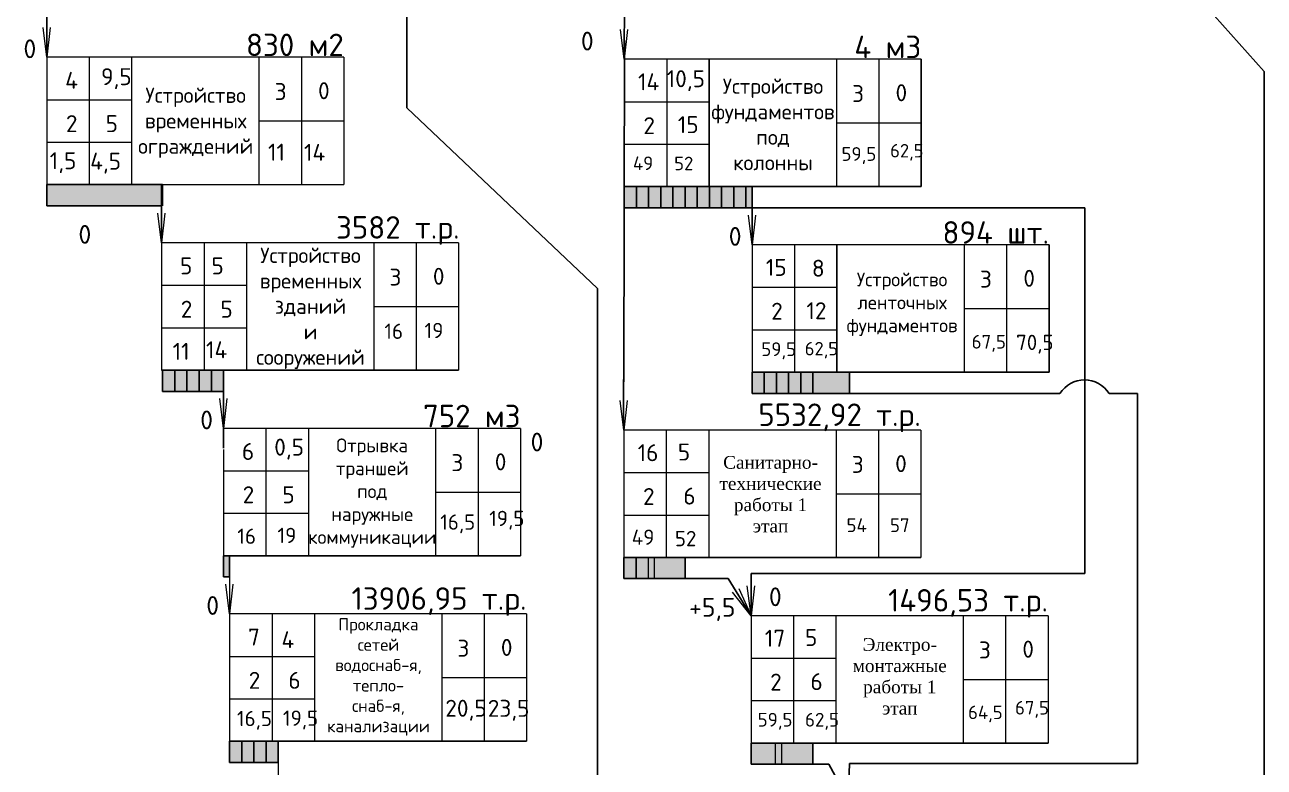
# Model space of a CAD drawing. Header units: millimetres. Extents: x -152693 to 518302, y -31658 to 793547.
# Drawn here: x 115119 to 131440, y 56307 to 66083 of the extents above; entities that cross this region are included whole.
import ezdxf

# ---------------------------------------------------------------- set-up
doc = ezdxf.new("R2010")
doc.units = ezdxf.units.MM
doc.styles.add('PDF ISOCPEUR', font='isocpeur.ttf')
doc.styles.add('ГОСТ 450', font='isocpeur.ttf', dxfattribs={"height": 450})

msp = doc.modelspace()

# ---------------------------------------------------------------- hatches: boundary and pattern name
at = {"lineweight": 20}
h = msp.add_hatch(color=1, dxfattribs=at)
h.dxf.hatch_style = 1
h.paths.add_polyline_path([(115408.31673, 63700.18139), (116920.12911, 63700.10271), (116920.12911, 63979.45558), (115408.31673, 63979.53426)])
h = msp.add_hatch(color=1, dxfattribs=at)
h.dxf.hatch_style = 1
h.paths.add_polyline_path([(123012.55915, 63673.69435), (123172.84818, 63673.69435), (123172.84818, 63953.04722), (123012.55915, 63953.04722)])
h = msp.add_hatch(color=1, dxfattribs=at)
h.dxf.hatch_style = 1
h.paths.add_polyline_path([(123172.84818, 63673.69435), (123333.13721, 63673.69435), (123333.13721, 63953.04722), (123172.84818, 63953.04722)])
h = msp.add_hatch(color=1, dxfattribs=at)
h.dxf.hatch_style = 1
h.paths.add_polyline_path([(123333.13721, 63673.69435), (123493.42624, 63673.69435), (123493.42624, 63953.04722), (123333.13721, 63953.04722)])
h = msp.add_hatch(color=1, dxfattribs=at)
h.dxf.hatch_style = 1
h.paths.add_polyline_path([(123493.42624, 63673.69435), (123653.71527, 63673.69435), (123653.71527, 63953.04722), (123493.42624, 63953.04722)])
h = msp.add_hatch(color=1, dxfattribs=at)
h.dxf.hatch_style = 1
h.paths.add_polyline_path([(123653.71527, 63673.69435), (123814.0043, 63673.69435), (123814.0043, 63953.04722), (123653.71527, 63953.04722)])
h = msp.add_hatch(color=1, dxfattribs=at)
h.dxf.hatch_style = 1
h.paths.add_polyline_path([(123814.0043, 63673.69435), (123974.29334, 63673.69435), (123974.29334, 63953.04722), (123814.0043, 63953.04722)])
h = msp.add_hatch(color=1, dxfattribs=at)
h.dxf.hatch_style = 1
h.paths.add_polyline_path([(123974.29334, 63673.69435), (124134.58237, 63673.69435), (124134.58237, 63953.04722), (123974.29334, 63953.04722)])
h = msp.add_hatch(color=1, dxfattribs=at)
h.dxf.hatch_style = 1
h.paths.add_polyline_path([(124134.58237, 63673.69435), (124294.8714, 63673.69435), (124294.8714, 63953.04722), (124134.58237, 63953.04722)])
h = msp.add_hatch(color=1, dxfattribs=at)
h.dxf.hatch_style = 1
h.paths.add_polyline_path([(124294.8714, 63673.69435), (124455.16043, 63673.69435), (124455.16043, 63953.04722), (124294.8714, 63953.04722)])
h = msp.add_hatch(color=1, dxfattribs=at)
h.dxf.hatch_style = 1
h.paths.add_polyline_path([(124455.16043, 63673.69435), (124615.44946, 63673.69435), (124615.44946, 63953.04722), (124455.16043, 63953.04722)])
h = msp.add_hatch(color=1, dxfattribs=at)
h.dxf.hatch_style = 1
h.paths.add_polyline_path([(124615.44946, 63673.69435), (124695.59398, 63673.69435), (124695.59398, 63953.04722), (124615.44946, 63953.04722)])
h = msp.add_hatch(color=1, dxfattribs=at)
h.dxf.hatch_style = 1
h.paths.add_polyline_path([(116933.97653, 61256.59156), (117094.26556, 61256.59156), (117094.26556, 61535.94443), (116933.97653, 61535.94443)])
h = msp.add_hatch(color=1, dxfattribs=at)
h.dxf.hatch_style = 1
h.paths.add_polyline_path([(117094.26556, 61256.59156), (117254.55459, 61256.59156), (117254.55459, 61535.94443), (117094.26556, 61535.94443)])
h = msp.add_hatch(color=1, dxfattribs=at)
h.dxf.hatch_style = 1
h.paths.add_polyline_path([(117254.55459, 61256.59156), (117414.84362, 61256.59156), (117414.84362, 61535.94443), (117254.55459, 61535.94443)])
h = msp.add_hatch(color=1, dxfattribs=at)
h.dxf.hatch_style = 1
h.paths.add_polyline_path([(117414.84362, 61256.59156), (117575.13265, 61256.59156), (117575.13265, 61535.94443), (117414.84362, 61535.94443)])
h = msp.add_hatch(color=1, dxfattribs=at)
h.dxf.hatch_style = 1
h.paths.add_polyline_path([(117575.13265, 61256.59156), (117735.42168, 61256.59156), (117735.42168, 61535.94443), (117575.13265, 61535.94443)])
h = msp.add_hatch(color=1, dxfattribs=at)
h.dxf.hatch_style = 1
h.paths.add_polyline_path([(124695.59398, 61230.18336), (124855.88301, 61230.18336), (124855.88301, 61509.53624), (124695.59398, 61509.53624)])
h = msp.add_hatch(color=1, dxfattribs=at)
h.dxf.hatch_style = 1
h.paths.add_polyline_path([(124855.88301, 61230.18336), (125016.17204, 61230.18336), (125016.17204, 61509.53624), (124855.88301, 61509.53624)])
h = msp.add_hatch(color=1, dxfattribs=at)
h.dxf.hatch_style = 1
h.paths.add_polyline_path([(125016.17204, 61230.18336), (125176.46107, 61230.18336), (125176.46107, 61509.53624), (125016.17204, 61509.53624)])
h = msp.add_hatch(color=1, dxfattribs=at)
h.dxf.hatch_style = 1
h.paths.add_polyline_path([(125176.46107, 61230.18336), (125336.7501, 61230.18336), (125336.7501, 61509.53624), (125176.46107, 61509.53624)])
h = msp.add_hatch(color=1, dxfattribs=at)
h.dxf.hatch_style = 1
h.paths.add_polyline_path([(125336.7501, 61230.18336), (125497.03913, 61230.18336), (125497.03913, 61509.53624), (125336.7501, 61509.53624)])
h = msp.add_hatch(color=1, dxfattribs=at)
h.dxf.hatch_style = 1
h.paths.add_polyline_path([(125497.03913, 61230.18336), (125976.63594, 61230.18336), (125976.63594, 61509.53624), (125497.03913, 61509.53624)])
h = msp.add_hatch(color=1, dxfattribs=at)
h.dxf.hatch_style = 1
h.paths.add_polyline_path([(117735.42168, 58813.15942), (117815.5662, 58813.15942), (117815.5662, 59092.51229), (117735.42168, 59092.51229)])
h = msp.add_hatch(color=5, dxfattribs=at)
h.dxf.hatch_style = 1
h.paths.add_polyline_path([(123007.77285, 58789.97469), (123168.06188, 58789.97469), (123168.06188, 59069.32757), (123007.77285, 59069.32757)])
h = msp.add_hatch(color=5, dxfattribs=at)
h.dxf.hatch_style = 1
h.paths.add_polyline_path([(123168.06188, 58789.97469), (123812.73401, 58789.97469), (123812.73401, 59069.32757), (123168.06188, 59069.32757)])
h = msp.add_hatch(color=5, dxfattribs=at)
h.dxf.hatch_style = 1
h.paths.add_polyline_path([(123328.35091, 58789.97469), (123408.49543, 58789.97469), (123408.49543, 59069.32757), (123328.35091, 59069.32757)])
h = msp.add_hatch(color=1, dxfattribs=at)
h.dxf.hatch_style = 1
h.paths.add_polyline_path([(117815.5662, 56369.64843), (117975.85523, 56369.64843), (117975.85523, 56649.0013), (117815.5662, 56649.0013)])
h = msp.add_hatch(color=1, dxfattribs=at)
h.dxf.hatch_style = 1
h.paths.add_polyline_path([(117975.85523, 56369.64843), (118136.14426, 56369.64843), (118136.14426, 56649.0013), (117975.85523, 56649.0013)])
h = msp.add_hatch(color=1, dxfattribs=at)
h.dxf.hatch_style = 1
h.paths.add_polyline_path([(118136.14426, 56369.64843), (118296.43329, 56369.64843), (118296.43329, 56649.0013), (118136.14426, 56649.0013)])
h = msp.add_hatch(color=1, dxfattribs=at)
h.dxf.hatch_style = 1
h.paths.add_polyline_path([(118296.43329, 56369.64843), (118456.72233, 56369.64843), (118456.72233, 56649.0013), (118296.43329, 56649.0013)])
h = msp.add_hatch(color=5, dxfattribs=at)
h.dxf.hatch_style = 1
h.paths.add_polyline_path([(124681.92311, 56346.46371), (125495.76884, 56346.46371), (125495.76884, 56625.81658), (124681.92311, 56625.81658)])

# ---------------------------------------------------------------- linework, layer by layer
for p, q in [((120151.51998, 73488.87125), (120151.51998, 64990.52652)), ((128708.61972, 68527.0325), (131439.61534, 65467.9264)), ((115408.31673, 66423.04524), (115408.31673, 65655.65149)), ((123014.45144, 66415.0303), (123013.49115, 65655.31883)), ((123017.34545, 65872.94211), (123007.77285, 61383.63582)), ((124129.97064, 64511.75297), (124129.97064, 65629.16446)), ((124129.97064, 65629.16446), (124129.97064, 63953.04722)), ((126923.49936, 65629.16446), (126923.49936, 63953.04722)), ((131439.61534, 49015.93075), (131439.61534, 65467.9264)), ((120151.51998, 64990.52652), (122662.1219, 62611.18525)), ((124129.97064, 65070.45871), (124129.97064, 64511.75297)), ((115408.31673, 63979.53426), (116550.07562, 63979.53426)), ((115408.31673, 63979.53426), (115408.31673, 63700.18139)), ((116931.06253, 63979.53426), (115408.31673, 63979.53426)), ((116920.30566, 63979.45542), (116919.34538, 63219.74394)), ((116920.30566, 63979.45536), (116919.95256, 63700.10293)), ((116919.95256, 63700.10293), (116920.30566, 63979.45536)), ((116931.06253, 63979.53426), (116931.04799, 63700.10214)), ((123012.55915, 63953.04722), (124154.31803, 63953.04722)), ((123012.55915, 63953.04722), (126923.49936, 63953.04722)), ((123012.55915, 63953.04722), (126923.49936, 63953.04722)), ((123012.55915, 63953.04722), (124968.02925, 63953.04722)), ((123012.55915, 63953.04722), (126923.49936, 63953.04722)), ((123012.55915, 63953.04722), (123012.55915, 63673.69435)), ((123012.55915, 63953.04722), (123012.55915, 63673.69435)), ((123012.55915, 63953.04722), (123172.84818, 63953.04722)), ((123172.84818, 63673.69435), (123172.84818, 63953.04722)), ((123172.84818, 63953.04722), (123333.13721, 63953.04722)), ((123333.13721, 63673.69435), (123333.13721, 63953.04722)), ((123333.13721, 63953.04722), (123493.42624, 63953.04722)), ((123493.42624, 63673.69435), (123493.42624, 63953.04722)), ((123493.42624, 63953.04722), (123653.71527, 63953.04722)), ((123653.71527, 63673.69435), (123653.71527, 63953.04722)), ((123653.71527, 63953.04722), (123814.0043, 63953.04722)), ((123814.0043, 63673.69435), (123814.0043, 63953.04722)), ((123814.0043, 63953.04722), (123974.29334, 63953.04722)), ((123943.73539, 63953.04722), (123894.14882, 63953.04722)), ((123974.29334, 63673.69435), (123974.29334, 63953.04722)), ((123974.29334, 63953.04722), (124134.58237, 63953.04722)), ((124134.58237, 63673.69435), (124134.58237, 63953.04722)), ((124134.58237, 63953.04722), (124294.8714, 63953.04722)), ((124294.8714, 63673.69435), (124294.8714, 63953.04722)), ((124294.8714, 63953.04722), (124455.16043, 63953.04722)), ((124455.16043, 63673.69435), (124455.16043, 63953.04722)), ((124455.16043, 63953.04722), (124615.44946, 63953.04722)), ((124615.44946, 63673.69435), (124615.44946, 63953.04722)), ((124615.44946, 63953.04722), (124775.73849, 63953.04722)), ((124695.59398, 63673.69435), (124695.59398, 63953.04722)), ((115408.31673, 63700.18139), (116919.95256, 63700.10293)), ((123012.55915, 63673.69435), (124134.58237, 63673.69435)), ((123012.55915, 63673.69435), (123172.84818, 63673.69435)), ((123172.84818, 63673.69435), (123333.13721, 63673.69435)), ((123333.13721, 63673.69435), (123493.42624, 63673.69435)), ((123493.42624, 63673.69435), (123653.71527, 63673.69435)), ((123653.71527, 63673.69435), (123814.0043, 63673.69435)), ((123814.0043, 63673.69435), (123974.29334, 63673.69435)), ((123974.29334, 63673.69435), (124134.58237, 63673.69435)), ((124134.58237, 63673.69435), (124294.8714, 63673.69435)), ((124294.8714, 63673.69435), (124455.16043, 63673.69435)), ((124455.16043, 63673.69435), (124615.44946, 63673.69435)), ((124615.44946, 63673.69435), (124695.59398, 63673.69435)), ((124695.59398, 63673.69435), (129077.79971, 63673.80252)), ((124695.59398, 63185.65347), (124695.59398, 63673.69435)), ((129077.79971, 63673.80252), (129077.79971, 58859.15833)), ((125813.00547, 62068.24198), (125813.00547, 63185.65347)), ((125813.00547, 63185.65347), (125813.00547, 61509.53624)), ((128606.53419, 63185.65347), (128606.53419, 61509.53624)), ((122662.1219, 62611.18525), (122662.1219, 55499.90526)), ((116920.30566, 61535.94443), (118062.06455, 61535.94443)), ((116920.30566, 61535.94443), (120831.24587, 61535.94443)), ((116920.30566, 61535.94443), (117080.59469, 61535.94443)), ((116933.97653, 61535.94443), (116933.97653, 61256.59156)), ((116933.97653, 61535.94443), (116933.97653, 61256.59156)), ((117080.59469, 61535.94443), (117240.88372, 61535.94443)), ((117094.26556, 61256.59156), (117094.26556, 61535.94443)), ((117240.88372, 61535.94443), (117401.17275, 61535.94443)), ((117254.55459, 61256.59156), (117254.55459, 61535.94443)), ((117401.17275, 61535.94443), (117561.46179, 61535.94443)), ((117414.84362, 61256.59156), (117414.84362, 61535.94443)), ((117561.46179, 61535.94443), (117721.75082, 61535.94443)), ((117575.13265, 61256.59156), (117575.13265, 61535.94443)), ((117735.42168, 61256.59156), (117735.42168, 61535.94443)), ((117851.4819, 61535.94443), (117801.89533, 61535.94443)), ((123003.90507, 61414.57806), (123003.90507, 60776.38703)), ((124695.59398, 61509.53624), (126065.70464, 61509.53624)), ((124695.59398, 61509.53624), (128606.53419, 61509.53624)), ((124695.59398, 61509.53624), (128606.53419, 61509.53624)), ((124695.59398, 61509.53624), (126651.06408, 61509.53624)), ((124695.59398, 61509.53624), (128606.53419, 61509.53624)), ((124695.59398, 61509.53624), (128606.53419, 61509.53624)), ((124695.59398, 61509.53624), (124695.59398, 61230.18336)), ((124695.59398, 61509.53624), (124695.59398, 61230.18336)), ((124695.59398, 61509.53624), (124695.59398, 61230.18336)), ((124695.59398, 61509.53624), (124842.21214, 61509.53624)), ((124842.21214, 61509.53624), (125002.50117, 61509.53624)), ((124855.88301, 61230.18336), (124855.88301, 61509.53624)), ((125002.50117, 61509.53624), (125162.7902, 61509.53624)), ((125016.17204, 61230.18336), (125016.17204, 61509.53624)), ((125162.7902, 61509.53624), (125323.07924, 61509.53624)), ((125176.46107, 61230.18336), (125176.46107, 61509.53624)), ((125323.07924, 61509.53624), (125483.36827, 61509.53624)), ((125336.7501, 61230.18336), (125336.7501, 61509.53624)), ((125497.03913, 61230.18336), (125497.03913, 61509.53624)), ((125497.03913, 61509.53624), (125657.32817, 61509.53624)), ((125613.09935, 61509.53624), (125563.51278, 61509.53624)), ((125626.77022, 61509.53624), (125577.18365, 61509.53624)), ((125657.32817, 61509.53624), (125976.63594, 61509.53624)), ((125976.63594, 61509.53624), (125976.63594, 61230.18336)), ((125976.63594, 61230.18336), (125976.63594, 61509.53624)), ((116933.97653, 61256.59156), (117735.42168, 61256.59156)), ((116933.97653, 61256.59156), (117094.26556, 61256.59156)), ((117094.26556, 61256.59156), (117254.55459, 61256.59156)), ((117254.55459, 61256.59156), (117414.84362, 61256.59156)), ((117414.84362, 61256.59156), (117575.13265, 61256.59156)), ((117575.13265, 61256.59156), (117735.42168, 61256.59156)), ((117735.42168, 61256.59156), (117735.42168, 60506.2649)), ((124695.59398, 61230.18336), (125657.32817, 61230.18336)), ((124946.99964, 61230.18336), (125427.86673, 61230.18336)), ((124946.99964, 61230.18336), (125657.32817, 61230.18336)), ((124946.99964, 61230.18336), (125107.28867, 61230.18336)), ((125107.28867, 61230.18336), (125267.5777, 61230.18336)), ((125267.5777, 61230.18336), (125427.86673, 61230.18336)), ((125427.86673, 61230.18336), (125588.15576, 61230.18336)), ((125588.15576, 61230.18336), (125657.32817, 61230.18336)), ((125622.74196, 61230.18336), (128750.14812, 61230.18336)), ((129397.46085, 61230.18336), (129770.91516, 61230.18336)), ((129770.91516, 61230.18336), (129770.91516, 56355.37026)), ((117735.42168, 59092.51229), (118877.18057, 59092.51229)), ((117735.42168, 59092.51229), (121646.3619, 59092.51229)), ((117735.42168, 59092.51229), (117735.42168, 58813.15942)), ((118376.57781, 59092.51229), (117735.42168, 59092.51229)), ((117815.5662, 58813.15942), (117815.5662, 59092.51229)), ((117815.5662, 59092.51229), (117815.5662, 58813.15942)), ((118666.59793, 59092.51229), (118617.01136, 59092.51229)), ((123007.77285, 59069.32757), (124149.53173, 59069.32757)), ((123007.77285, 59069.32757), (126918.71306, 59069.32757)), ((123007.77285, 59069.32757), (126918.71306, 59069.32757)), ((123007.77285, 59069.32757), (124637.33127, 59069.32757)), ((123007.77285, 59069.32757), (126918.71306, 59069.32757)), ((123007.77285, 59069.32757), (126918.71306, 59069.32757)), ((123007.77285, 59069.32757), (123007.77285, 58789.97469)), ((123007.77285, 59069.32757), (123408.49543, 59069.32757)), ((123812.73401, 59069.32757), (123812.73401, 58789.97469)), ((123812.73401, 58789.97469), (123812.73401, 59069.32757)), ((123938.94909, 59069.32757), (123889.36252, 59069.32757)), ((117735.42168, 58813.15942), (117815.5662, 58813.15942)), ((123007.77285, 58789.97469), (123812.73401, 58789.97469)), ((123812.73401, 58789.97469), (124382.70205, 58789.97469)), ((124382.70205, 58789.97469), (124681.92311, 58301.93381)), ((129077.79971, 58859.15833), (124681.92311, 58859.05017)), ((124681.92311, 58859.05017), (124681.92311, 58301.93381)), ((117815.5662, 56649.0013), (118957.32509, 56649.0013)), ((117815.5662, 56649.0013), (121726.50641, 56649.0013)), ((117815.5662, 56649.0013), (121726.50641, 56649.0013)), ((117815.5662, 56649.0013), (117815.5662, 56369.64843)), ((119178.02297, 56649.0013), (117815.5662, 56649.0013)), ((118456.72233, 56649.0013), (118456.72233, 56369.64843)), ((118746.74244, 56649.0013), (118697.15587, 56649.0013)), ((124681.92311, 56625.81658), (125823.682, 56625.81658)), ((124681.92311, 56625.81658), (128592.86332, 56625.81658)), ((124681.92311, 56625.81658), (128592.86332, 56625.81658)), ((124681.92311, 56625.81658), (126311.48153, 56625.81658)), ((124681.92311, 56625.81658), (128592.86332, 56625.81658)), ((124681.92311, 56625.81658), (128592.86332, 56625.81658)), ((127246.54761, 56625.81658), (124681.92311, 56625.81658)), ((125082.64569, 56625.81658), (124681.92311, 56625.81658)), ((124681.92311, 56625.81658), (124681.92311, 56346.46371)), ((125496.70232, 56625.81658), (125082.64569, 56625.81658)), ((125495.76884, 56340.61904), (125496.70232, 56625.81658)), ((125495.76884, 56346.46371), (125496.23558, 56483.21781)), ((125613.09935, 56625.81658), (125563.51278, 56625.81658)), ((117815.5662, 56369.64843), (118456.72233, 56369.64843)), ((124681.92311, 56346.46371), (125082.64569, 56346.46371)), ((124681.92311, 56346.46371), (125495.76884, 56346.46371)), ((124681.92311, 56346.46371), (125495.76884, 56346.46371)), ((125495.76884, 56346.46371), (125082.64569, 56346.46371)), ((125495.76884, 56346.46371), (125708.57478, 56346.46371)), ((125602.17181, 56346.46371), (125495.78797, 56346.46371)), ((125708.57478, 56346.46371), (125971.58881, 55858.42283)), ((125976.63594, 56355.37026), (125971.58881, 56102.44327)), ((129770.91516, 56355.37026), (125976.63594, 56355.37026))]:
    msp.add_line(p, q)
for p, q in [((119319.25694, 65655.65149), (115408.31673, 65655.65149)), ((115408.31673, 65655.65149), (115408.31673, 63979.53426)), ((115967.02248, 65655.65149), (115967.02248, 63979.53426)), ((116525.72822, 65655.65149), (116525.72822, 63979.53426)), ((118201.84546, 65655.65149), (118201.84546, 63979.53426)), ((118760.5512, 65655.65149), (118760.5512, 63979.53426)), ((119319.25694, 65655.65149), (119319.25694, 63979.53426)), ((126923.49936, 65629.16446), (123012.55915, 65629.16446)), ((123012.55915, 65629.16446), (123012.55915, 63953.04722)), ((123571.26489, 65629.16446), (123571.26489, 63953.04722)), ((125806.08787, 65629.16446), (125806.08787, 63953.04722)), ((126364.79362, 65629.16446), (126364.79362, 63953.04722)), ((115408.31673, 65096.94575), (116525.72822, 65096.94575)), ((123012.55915, 65070.45871), (124129.97064, 65070.45871)), ((118201.84546, 64817.59288), (119319.25694, 64817.59288)), ((125806.08787, 64791.10584), (126923.49936, 64791.10584)), ((115408.31673, 64538.24), (116525.72822, 64538.24)), ((123012.55915, 64511.75297), (124129.97064, 64511.75297)), ((115408.31673, 63979.53426), (119319.25694, 63979.53426)), ((123012.55915, 63953.04722), (126923.49936, 63953.04722)), ((120831.24587, 63212.06166), (116920.30566, 63212.06166)), ((116920.30566, 63212.06166), (116920.30566, 61535.94443)), ((117479.0114, 63212.06166), (117479.0114, 61535.94443)), ((118037.71715, 63212.06166), (118037.71715, 61535.94443)), ((119713.83438, 63212.06166), (119713.83438, 61535.94443)), ((120272.54013, 63212.06166), (120272.54013, 61535.94443)), ((120831.24587, 63212.06166), (120831.24587, 61535.94443)), ((128606.53419, 63185.65347), (124695.59398, 63185.65347)), ((124695.59398, 63185.65347), (124695.59398, 61509.53624)), ((125254.29972, 63185.65347), (125254.29972, 61509.53624)), ((127489.1227, 63185.65347), (127489.1227, 61509.53624)), ((128047.82845, 63185.65347), (128047.82845, 61509.53624)), ((116920.30566, 62653.35592), (118037.71715, 62653.35592)), ((124695.59398, 62626.94773), (125813.00547, 62626.94773)), ((119713.83438, 62374.00305), (120831.24587, 62374.00305)), ((127489.1227, 62347.59485), (128606.53419, 62347.59485)), ((116920.30566, 62094.65018), (118037.71715, 62094.65018)), ((124695.59398, 62068.24198), (125813.00547, 62068.24198)), ((116920.30566, 61535.94443), (120831.24587, 61535.94443)), ((124695.59398, 61509.53624), (128606.53419, 61509.53624)), ((121646.3619, 60768.62952), (117735.42168, 60768.62952)), ((118294.12743, 60768.62952), (118294.12743, 59092.51229)), ((118852.83317, 60768.62952), (118852.83317, 59092.51229)), ((120528.95041, 60768.62952), (120528.95041, 59092.51229)), ((121087.65615, 60768.62952), (121087.65615, 59092.51229)), ((121646.3619, 60768.62952), (121646.3619, 59092.51229)), ((126918.71306, 60745.4448), (123007.77285, 60745.4448)), ((123007.77285, 60745.4448), (123007.77285, 59069.32757)), ((123566.47859, 60745.4448), (123566.47859, 59069.32757)), ((124125.18434, 60745.4448), (124125.18434, 59069.32757)), ((125801.30157, 60745.4448), (125801.30157, 59069.32757)), ((126360.00732, 60745.4448), (126360.00732, 59069.32757)), ((126918.71306, 60745.4448), (126918.71306, 59069.32757)), ((117735.42168, 60489.27665), (117735.42168, 59092.51229)), ((117735.42168, 60209.92378), (118852.83317, 60209.92378)), ((123007.77285, 60186.73905), (124125.18434, 60186.73905)), ((120528.95041, 59930.57091), (121646.3619, 59930.57091)), ((125801.30157, 59907.38618), (126918.71306, 59907.38618)), ((117735.42168, 59651.21803), (118852.83317, 59651.21803)), ((123007.77285, 59628.03331), (124125.18434, 59628.03331)), ((117735.42168, 59092.51229), (121646.3619, 59092.51229)), ((123007.77285, 59069.32757), (126918.71306, 59069.32757)), ((121726.50641, 58325.11854), (117815.5662, 58325.11854)), ((118374.27195, 58325.11854), (118374.27195, 56649.0013)), ((118932.97769, 58325.11854), (118932.97769, 56649.0013)), ((120609.09492, 58325.11854), (120609.09492, 56649.0013)), ((121167.80067, 58325.11854), (121167.80067, 56649.0013)), ((121726.50641, 58325.11854), (121726.50641, 56649.0013)), ((128592.86332, 58301.93381), (124681.92311, 58301.93381)), ((124681.92311, 58301.93381), (124681.92311, 56625.81658)), ((125240.62885, 58301.93381), (125240.62885, 56625.81658)), ((125799.3346, 58301.93381), (125799.3346, 56625.81658)), ((127475.45183, 58301.93381), (127475.45183, 56625.81658)), ((128034.15758, 58301.93381), (128034.15758, 56625.81658)), ((128592.86332, 58301.93381), (128592.86332, 56625.81658)), ((117815.5662, 58045.76567), (117815.5662, 56649.0013)), ((117815.5662, 57766.41279), (118932.97769, 57766.41279)), ((124681.92311, 57743.22807), (125799.3346, 57743.22807)), ((120609.09492, 57487.05992), (121726.50641, 57487.05992)), ((127475.45183, 57463.8752), (128592.86332, 57463.8752)), ((117815.5662, 57207.70705), (118932.97769, 57207.70705)), ((124681.92311, 57184.52232), (125799.3346, 57184.52232)), ((117815.5662, 56649.0013), (121726.50641, 56649.0013)), ((124681.92311, 56625.81658), (128592.86332, 56625.81658))]:
    msp.add_line(p, q, dxfattribs=at)
for points in [[(115452.85914, 66047.6247), (115408.31673, 65655.65149), (115359.32008, 66047.6247)], [(123057.10156, 66021.13766), (123012.55915, 65629.16446), (122963.5625, 66021.13766)], [(116964.84807, 63604.03487), (116920.30566, 63212.06166), (116871.30901, 63604.03487)], [(124740.13639, 63577.62667), (124695.59398, 63185.65347), (124646.59733, 63577.62667)], [(117779.96409, 61160.60273), (117735.42168, 60768.62952), (117686.42503, 61160.60273)], [(123052.31526, 61137.418), (123007.77285, 60745.4448), (122958.7762, 61137.418)], [(117815.5662, 59092.51229), (117815.5662, 58045.76567)], [(117860.10861, 58717.09174), (117815.5662, 58325.11854), (117766.56955, 58717.09174)], [(124519.97139, 58661.65407), (124681.92311, 58301.93381), (124439.55921, 58613.86875)], [(124726.46552, 58693.90702), (124681.92311, 58301.93381), (124632.92646, 58693.90702)], [(118456.72233, 56649.0013), (118456.72233, 55602.25468)]]:
    msp.add_lwpolyline(points, dxfattribs=at)
at = {"color": 1, "lineweight": 20}
for points in [[(115408.31673, 63979.53426), (116920.12911, 63979.45558), (116920.12911, 63700.10271), (115408.31673, 63700.18139)], [(123012.55915, 63953.04722), (123172.84818, 63953.04722), (123172.84818, 63673.69435), (123012.55915, 63673.69435)], [(123172.84818, 63953.04722), (123333.13721, 63953.04722), (123333.13721, 63673.69435), (123172.84818, 63673.69435)], [(123333.13721, 63953.04722), (123493.42624, 63953.04722), (123493.42624, 63673.69435), (123333.13721, 63673.69435)], [(123493.42624, 63953.04722), (123653.71527, 63953.04722), (123653.71527, 63673.69435), (123493.42624, 63673.69435)], [(123653.71527, 63953.04722), (123814.0043, 63953.04722), (123814.0043, 63673.69435), (123653.71527, 63673.69435)], [(123814.0043, 63953.04722), (123974.29334, 63953.04722), (123974.29334, 63673.69435), (123814.0043, 63673.69435)], [(123974.29334, 63953.04722), (124134.58237, 63953.04722), (124134.58237, 63673.69435), (123974.29334, 63673.69435)], [(124134.58237, 63953.04722), (124294.8714, 63953.04722), (124294.8714, 63673.69435), (124134.58237, 63673.69435)], [(124294.8714, 63953.04722), (124455.16043, 63953.04722), (124455.16043, 63673.69435), (124294.8714, 63673.69435)], [(124455.16043, 63953.04722), (124615.44946, 63953.04722), (124615.44946, 63673.69435), (124455.16043, 63673.69435)], [(124615.44946, 63953.04722), (124695.59398, 63953.04722), (124695.59398, 63673.69435), (124615.44946, 63673.69435)], [(116933.97653, 61535.94443), (117094.26556, 61535.94443), (117094.26556, 61256.59156), (116933.97653, 61256.59156)], [(117094.26556, 61535.94443), (117254.55459, 61535.94443), (117254.55459, 61256.59156), (117094.26556, 61256.59156)], [(117254.55459, 61535.94443), (117414.84362, 61535.94443), (117414.84362, 61256.59156), (117254.55459, 61256.59156)], [(117414.84362, 61535.94443), (117575.13265, 61535.94443), (117575.13265, 61256.59156), (117414.84362, 61256.59156)], [(117575.13265, 61535.94443), (117735.42168, 61535.94443), (117735.42168, 61256.59156), (117575.13265, 61256.59156)], [(124695.59398, 61509.53624), (124855.88301, 61509.53624), (124855.88301, 61230.18336), (124695.59398, 61230.18336)], [(124855.88301, 61509.53624), (125016.17204, 61509.53624), (125016.17204, 61230.18336), (124855.88301, 61230.18336)], [(125016.17204, 61509.53624), (125176.46107, 61509.53624), (125176.46107, 61230.18336), (125016.17204, 61230.18336)], [(125176.46107, 61509.53624), (125336.7501, 61509.53624), (125336.7501, 61230.18336), (125176.46107, 61230.18336)], [(125336.7501, 61509.53624), (125497.03913, 61509.53624), (125497.03913, 61230.18336), (125336.7501, 61230.18336)], [(117815.5662, 56649.0013), (117975.85523, 56649.0013), (117975.85523, 56369.64843), (117815.5662, 56369.64843)], [(117975.85523, 56649.0013), (118136.14426, 56649.0013), (118136.14426, 56369.64843), (117975.85523, 56369.64843)], [(118136.14426, 56649.0013), (118296.43329, 56649.0013), (118296.43329, 56369.64843), (118136.14426, 56369.64843)], [(118296.43329, 56649.0013), (118456.72233, 56649.0013), (118456.72233, 56369.64843), (118296.43329, 56369.64843)]]:
    msp.add_lwpolyline(points, close=True, dxfattribs=at)
at = {"color": 5, "lineweight": 20}
for points in [[(123007.77285, 59069.32757), (123168.06188, 59069.32757), (123168.06188, 58789.97469), (123007.77285, 58789.97469)], [(123168.06188, 59069.32757), (123328.35091, 59069.32757), (123328.35091, 58789.97469), (123168.06188, 58789.97469)], [(123812.73401, 59069.32757), (123812.73401, 59069.32757), (123812.73401, 58789.97469), (123812.73401, 58789.97469)], [(125002.50117, 56625.81658), (125082.64569, 56625.81658), (125082.64569, 56346.46371), (125002.50117, 56346.46371)]]:
    msp.add_lwpolyline(points, close=True, dxfattribs=at)
for points in [[(123408.49543, 59069.32757), (123408.49543, 58789.97469)], [(125082.64569, 56625.81658), (125082.64569, 56346.46371)]]:
    msp.add_lwpolyline(points, dxfattribs=at)
msp.add_arc((129073.80448, 61024.13149), 383.68062, 32.482371738, 147.517628262)

# ---------------------------------------------------------------- texts
at = {"lineweight": 20, "style": 'PDF ISOCPEUR'}
for s, insert, char_height, attachment_point in [('830 м2', (119319.25694, 65818.74849), 296.276621, 6), ('0', (122441.22931, 65745.01193), 246.89718, 7), ('4 м3', (126923.49936, 65792.26145), 296.276621, 6), ('0', (115100.97411, 65643.55308), 246.89718, 7), ('4', (115650.40469, 65240.09572), 223.4823, 7), ('0', (118980.49331, 65103.25045), 223.4823, 7), ('0', (126584.73572, 65076.76341), 223.4823, 7), ('2', (115660.11404, 64669.88555), 223.4823, 7), ('5', (116182.81352, 64669.88555), 223.4823, 7), ('2', (123264.35646, 64643.39851), 223.4823, 7), ('11', (118321.28037, 64294.04493), 223.482298, 7), ('59,5', (125872.58498, 64249.59098), 181.020661, 7), ('49', (123127.41066, 64170.49453), 178.785838, 7), ('3582 т.р. ', (120844.91674, 63375.15866), 296.276621, 6), ('894 шт.', (128606.53419, 63348.75047), 296.276621, 6), ('0', (115824.92127, 63200.04209), 246.89718, 7), ('0', (124388.25135, 63173.55506), 246.89718, 7), ('5', (117162.39361, 62796.50589), 223.4823, 7), ('5', (117576.68508, 62796.50589), 223.4823, 7), ('0', (120492.48223, 62659.66062), 223.4823, 7), ('0', (128267.77055, 62633.25243), 223.4823, 7), ('2', (117172.10297, 62226.29572), 223.4823, 7), ('5', (117694.80245, 62226.29572), 223.4823, 7), ('2', (124947.39129, 62199.88752), 223.4823, 7), ('16', (119853.29741, 61946.71135), 201.134068, 7), ('11', (117065.6215, 61671.69189), 223.482298, 7), ('59,5', (124816.65194, 61678.75963), 181.020661, 7), ('67,5', (127586.66948, 61776.76183), 181.020661, 7), ('70,5', (128172.06437, 61753.56601), 201.134068, 7), ('752 м3', (121646.3619, 60931.72652), 296.276621, 6), ('5532,92 т.р.', (126918.71306, 60908.5418), 296.2766207, 6), ('0', (117428.07906, 60756.53111), 246.89718, 7), ('6', (117977.50964, 60353.07375), 223.4823, 7), ('0,5', (118403.26361, 60358.03795), 223.482298, 7), ('0', (121778.87419, 60465.40262), 246.89718, 7), ('0', (121307.59826, 60216.22848), 223.4823, 7), ('0', (126579.94942, 60193.04376), 223.4823, 7), ('2', (117987.21899, 59782.86358), 223.4823, 7), ('5', (118509.91847, 59782.86358), 223.4823, 7), ('2', (123259.57016, 59759.67885), 223.4823, 7), ('16,5', (120588.88176, 59387.65271), 201.134068, 7), ('54', (125939.31364, 59403.21103), 181.020661, 7), ('16', (117916.81085, 59248.38638), 201.134068, 7), ('49', (123110.63472, 59235.45946), 201.134068, 7), ('13906,95 т.р. ', (121726.50641, 58488.21554), 296.2766207, 6), ('0', (124917.17399, 58427.41537), 246.89718, 7), ('1496,53 т.р.', (128592.86332, 58465.03081), 296.2766207, 6), ('0', (117508.22357, 58313.02012), 246.89718, 7), ('+5,5', (123865.66398, 58232.05173), 246.897184, 7), ('7', (118057.65415, 57909.56276), 223.4823, 7), ('4', (118498.95763, 57873.9619), 223.4823, 7), ('0', (121387.74277, 57772.7175), 223.4823, 7), ('0', (128254.09968, 57749.53277), 223.4823, 7), ('2', (118067.36351, 57339.35259), 223.4823, 7), ('6', (118590.06299, 57339.35259), 223.4823, 7), ('2', (124933.72042, 57316.16787), 223.4823, 7), ('20,5', (120655.95033, 56919.60556), 223.482298, 7), ('16,5', (117912.07918, 56800.98314), 201.134068, 7), ('59,5', (124769.17877, 56799.82137), 181.020661, 7), ('64,5', (127540.34515, 56898.50761), 178.785838, 7)]:
    msp.add_mtext(s, dxfattribs=dict(at, insert=insert, char_height=char_height, attachment_point=attachment_point))
at = {"lineweight": 20, "attachment_point": 7, "style": 'PDF ISOCPEUR'}
for s, insert, char_height, width in [('9,5', (116122.03703, 65236.11284), 223.482298, 346.3975616), ('10,5', (123571.26489, 65209.50766), 223.482298, 480.4869403), ('3', (118408.68481, 65092.71223), 223.4823, 671.0601081), ('14', (123193.8555, 65220.35638), 223.482298, 1189.1897492), ('3', (126012.92723, 65066.2252), 223.4823, 671.0601081), ('15', (123717.56565, 64656.62081), 223.482298, 2282.4887686), ('14', (118794.63692, 64291.27028), 223.482298, 671.0601081), ('62,5', (126514.38683, 64295.152), 176.99798, 531.4796056), ('1,5', (115447.09526, 64129.10875), 223.482298, 2820.1531607), ('4,5', (115979.51731, 64123.25193), 223.482298, 671.0601081), ('52', (123669.72868, 64167.84078), 178.785838, 536.8480865), ('15', (124876.89033, 62776.8454), 223.482298, 1189.1897492), ('3', (119920.67374, 62649.12241), 223.4823, 671.0601081), ('8', (125483.32005, 62765.99668), 223.4823, 480.4869403), ('3', (127695.96205, 62622.71421), 223.4823, 671.0601081), ('12', (125411.18239, 62206.08268), 223.482298, 2282.4887686), ('19', (120382.52832, 61957.28999), 201.134068, 614.6387169), ('14', (117505.12446, 61691.57311), 223.482298, 671.0601081), ('62,5', (125389.23152, 61688.98483), 176.99798, 531.4796056), ('16', (123189.0692, 60336.63673), 223.482298, 1189.1897492), ('5', (123718.10941, 60346.13245), 223.4823, 480.4869403), ('3', (120735.78976, 60205.69026), 223.4823, 671.0601081), ('3', (126008.14093, 60182.50554), 223.4823, 671.0601081), ('6', (123790.56764, 59765.87401), 223.4823, 2282.4887686), ('19,5', (121233.9444, 59435.74543), 201.134068, 603.9540973), ('57', (126511.09228, 59403.08882), 181.020661, 543.5586876), ('19', (118446.04176, 59258.96502), 201.134068, 614.6387169), ('52', (123678.56053, 59216.90924), 201.134068, 603.9540973), ('17', (124863.21947, 57893.12574), 223.482298, 1189.1897492), ('5', (125392.25967, 57902.62147), 223.4823, 480.4869403), ('3', (120815.93428, 57762.17928), 223.4823, 671.0601081), ('3', (127682.29119, 57738.99456), 223.4823, 671.0601081), ('6', (125464.7179, 57322.36303), 223.4823, 2282.4887686), ('23,5', (121215.34739, 56918.39432), 223.482298, 671.0601081), ('67,5', (128158.65122, 56958.78436), 178.785838, 536.8480865), ('19,5', (118517.65616, 56805.57015), 201.134068, 603.9540973), ('62,5', (125392.81385, 56799.69916), 181.020661, 543.5586876)]:
    msp.add_mtext(s, dxfattribs=dict(at, insert=insert, char_height=char_height, width=width))
at = {"lineweight": 20, "attachment_point": 5, "style": 'ГОСТ 450'}
for s, width, gutter_width, insert, char_height in [('\\pxqc;Устройство\\Pфундаментов\\Pпод колонны', 1060.0498594, 10.02812, (124970.64434, 64771.64846), 201.1340681), ('\\pxqc;Устройство\\Pвременных\\P ограждений', 1060.0498594, 10.02812, (117368.94763, 64793.33601), 201.1340681), ('\\pxqc;Устройство\\Pвременных зданий \\Pи сооружений', 1060.0498594, 10.02812, (118880.93656, 62349.74619), 201.1340681), ('\\pxqc;Устройство \\Pленточных \\Pфундаментов', 954.0448734, 9.0253, (126670.77915, 62402.81001), 181.0206612), ('\\pxqc;Отрывка траншей \\Pпод наружные \\Pкоммуникации', 954.0448734, 9.0253, (119693.40848, 59916.81509), 181.0206612), ('\\pxqc;{\\fTimes New Roman|b0|i0|c204|p18;\\H0.83333x;Санитарно-\\Pтехнические работы 1 этап                                 }', 1060.0498594, 10.02812, (124938.88521, 59901.08251), 201.1340681), ('\\pxqc;\\PПрокладка сетей \\Pводоснаб-я, тепло-\\Pснаб-я, канализации', 848.0398875, 8.02249, (119775.78908, 57630.49688), 160.9072544), ('\\pxqc;{\\fTimes New Roman|b0|i0|c204|p18;\\H0.83333x;Электро-\\Pмонтажные работы 1 этап                                  }', 1060.0498594, 10.02812, (126640.83185, 57502.78788), 201.1340681)]:
    msp.add_mtext_dynamic_manual_height_columns(s, width=width, gutter_width=gutter_width, heights=[0], dxfattribs=dict(at, insert=insert, char_height=char_height))

doc.saveas('drawing.dxf')
